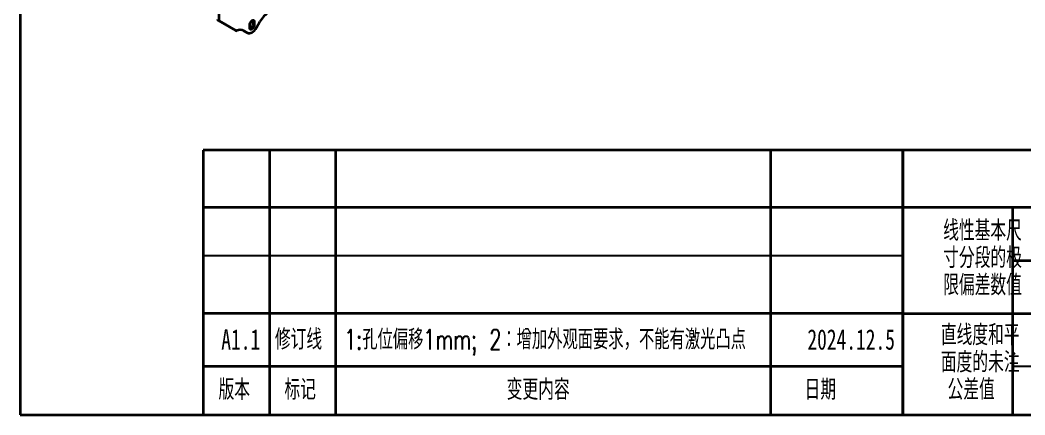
# Model space of a CAD drawing. Header units: millimetres. Extents: x 10 to 515, y -34 to 231.
# Drawn here: x 14.2 to 105.3, y 5.5 to 41.2 of the extents above; entities that cross this region are included whole.
import ezdxf

# ---------------------------------------------------------------- set-up
doc = ezdxf.new("R2010")
doc.units = ezdxf.units.MM
doc.layers.add('FORMAT', color=7, linetype='Continuous', lineweight=35)
doc.layers.add('轮廓实线层', color=7, linetype='Continuous', lineweight=35)
doc.styles.add('SLDTEXTSTYLE0', font='TXT', dxfattribs={"width": 0.7, "bigfont": 'bigfont'})
doc.styles.add('SLDTEXTSTYLE1', font='TXT', dxfattribs={"width": 0.7})

# ---------------------------------------------------------------- blocks, each defined once
blk = doc.blocks.new('SW_NOTE_0_14')
at = {"layer": 'FORMAT', "color": 0, "char_height": 1.8521, "attachment_point": 2, "style": 'SLDTEXTSTYLE0'}
for s, insert in [('线性基本尺', (6.367, 2.387)), ('寸分段的极', (6.37, -0.082)), ('限偏差数值', (6.37, -2.551))]:
    blk.add_mtext(s, dxfattribs=dict(at, insert=insert))
blk = doc.blocks.new('SW_NOTE_0_15')
at = {"layer": 'FORMAT', "color": 0, "char_height": 1.8521, "attachment_point": 2, "style": 'SLDTEXTSTYLE0'}
for s, insert in [('直线度和平', (6.367, 2.387)), ('面度的未注', (6.367, -0.082)), ('公差值', (5.547, -2.551))]:
    blk.add_mtext(s, dxfattribs=dict(at, insert=insert))

msp = doc.modelspace()

# ---------------------------------------------------------------- linework, layer by layer
at = {"color": 7, "linetype": 'Continuous', "lineweight": 35}
for p, q in [((32.196784, 43.317686), (32.196784, 41.225629)), ((32.078933, 41.293663), (32.196784, 41.225629)), ((32.231302, 41.149325), (32.11345, 41.21736)), ((33.635405, 40.338468), (32.11345, 41.21736)), ((32.231302, 41.149325), (33.753256, 40.270434)), ((35.313946, 41.097497), (35.431797, 41.029463)), ((35.313946, 40.893362), (35.313946, 41.097497)), ((35.431797, 40.825328), (35.431797, 41.029463)), ((35.618654, 40.554114), (35.925845, 41.086184)), ((33.635405, 40.338468), (33.753256, 40.270434)), ((34.66747, 40.141075), (34.457215, 40.262492)), ((34.46122, 40.260201), (34.785321, 40.073041)), ((34.66747, 40.141075), (34.785321, 40.073041)), ((34.972178, 40.76413), (34.972178, 40.559995)), ((35.313946, 40.893362), (35.431797, 40.825328)), ((94.185568, 14.629658), (30.786303, 14.629658))]:
    msp.add_line(p, q, dxfattribs=at)
at = {"color": 7, "linetype": 'Continuous', "lineweight": 35, "flags": 128}
for points in [[(35.431797, 41.029463), (35.42055, 41.104975), (35.387908, 41.16011), (35.337066, 41.189469), (35.273003, 41.19018), (35.201988, 41.162172), (35.130973, 41.108188), (35.066909, 41.033511), (35.016068, 40.945451), (34.983426, 40.852629), (34.972178, 40.76413)], [(35.313946, 41.097497), (35.302699, 41.173009), (35.294491, 41.193125)], [(34.785321, 40.073041), (34.874615, 40.039966), (34.976489, 40.035897), (35.08703, 40.060989), (35.201988, 40.114278), (35.316946, 40.193717), (35.427486, 40.296252), (35.529361, 40.417943), (35.618654, 40.554114)], [(34.972178, 40.559995), (34.983426, 40.484482), (35.016068, 40.429348), (35.066909, 40.399988), (35.130973, 40.399278), (35.201988, 40.427285), (35.273003, 40.48127), (35.337066, 40.555947), (35.387908, 40.644007), (35.42055, 40.736829), (35.431797, 40.825328)]]:
    msp.add_lwpolyline(points, dxfattribs=at)
at = {"color": 7, "linetype": 'Continuous', "lineweight": 35}
for centre, radius, start, end in [((38.031689, 39.925824), 2.404374, 121.95467165, 151.14439112), ((32.162376, 41.285451), 0.083846, 174.37962104, 234.30196147), ((32.280227, 41.217417), 0.083846, 174.37962104, 234.30196147), ((33.786398, 40.336477), 0.073891, 243.35152954, 294.99228426), ((34.129805, 39.599777), 0.738915, 63.35152954, 114.99228426), ((34.870567, 40.890904), 0.443386, 285.84574732, 0.31755907)]:
    msp.add_arc(centre, radius, start, end, dxfattribs=at)
at = {"layer": 'FORMAT'}
for p, q in [((30.786303, 29.450845), (30.786303, 5.450845)), ((156.185568, 29.450845), (30.786303, 29.450845)), ((36.786303, 29.450845), (36.786303, 5.450845)), ((42.786303, 29.450845), (42.786303, 5.450845)), ((82.199809, 29.450845), (82.199809, 5.450845)), ((94.185568, 5.450845), (94.185568, 29.450845)), ((94.185568, 29.450845), (94.185568, 5.450845)), ((156.185568, 24.229658), (30.786303, 24.229658)), ((104.185568, 5.450845), (104.185568, 24.229658)), ((104.185568, 19.429658), (156.185568, 19.429658)), ((94.185568, 14.629658), (156.185568, 14.629658)), ((94.185568, 9.829658), (30.786303, 9.829658))]:
    msp.add_line(p, q, dxfattribs=at)
at = {"layer": 'FORMAT', "lineweight": 25}
for p, q in [((94.185568, 19.850845), (30.786303, 19.850845)), ((156.185568, 9.829658), (104.185568, 9.829658)), ((30.786303, 5.450845), (94.185568, 5.450845))]:
    msp.add_line(p, q, dxfattribs=at)
at = {"layer": '轮廓实线层'}
for p, q in [((14.185568, 205.450845), (14.185568, 5.450845)), ((14.185568, 5.450845), (291.185568, 5.450845))]:
    msp.add_line(p, q, dxfattribs=at)

# ---------------------------------------------------------------- block references
at = {"layer": 'FORMAT'}
for name, p in [('SW_NOTE_0_14', (95.055057, 20.694134)), ('SW_NOTE_0_15', (94.847466, 11.230675))]:
    msp.add_blockref(name, p, dxfattribs=at)

# ---------------------------------------------------------------- texts
at = {"layer": 'FORMAT', "attachment_point": 1}
for s, insert, char_height, style in [('A1.1', (32.421224, 13.213971), 1.8520833, 'SLDTEXTSTYLE1'), ('修订线', (37.283712, 13.213971), 1.8520833, 'SLDTEXTSTYLE0'), ('1:孔位偏移1mm; 2：增加外观面要求，不能有激光凸点', (43.57856, 13.190432), 1.8, 'SLDTEXTSTYLE0'), ('2024.12.5', (85.547809, 13.213971), 1.8520833, 'SLDTEXTSTYLE1'), ('版本', (32.170897, 8.667437), 1.8520833, 'SLDTEXTSTYLE0'), ('标记', (38.146303, 8.667437), 1.8520833, 'SLDTEXTSTYLE0'), ('变更内容', (58.295092, 8.667437), 1.8520833, 'SLDTEXTSTYLE0'), ('日期', (85.297482, 8.667437), 1.8520833, 'SLDTEXTSTYLE0')]:
    msp.add_mtext(s, dxfattribs=dict(at, insert=insert, char_height=char_height, style=style))

doc.saveas('drawing.dxf')
